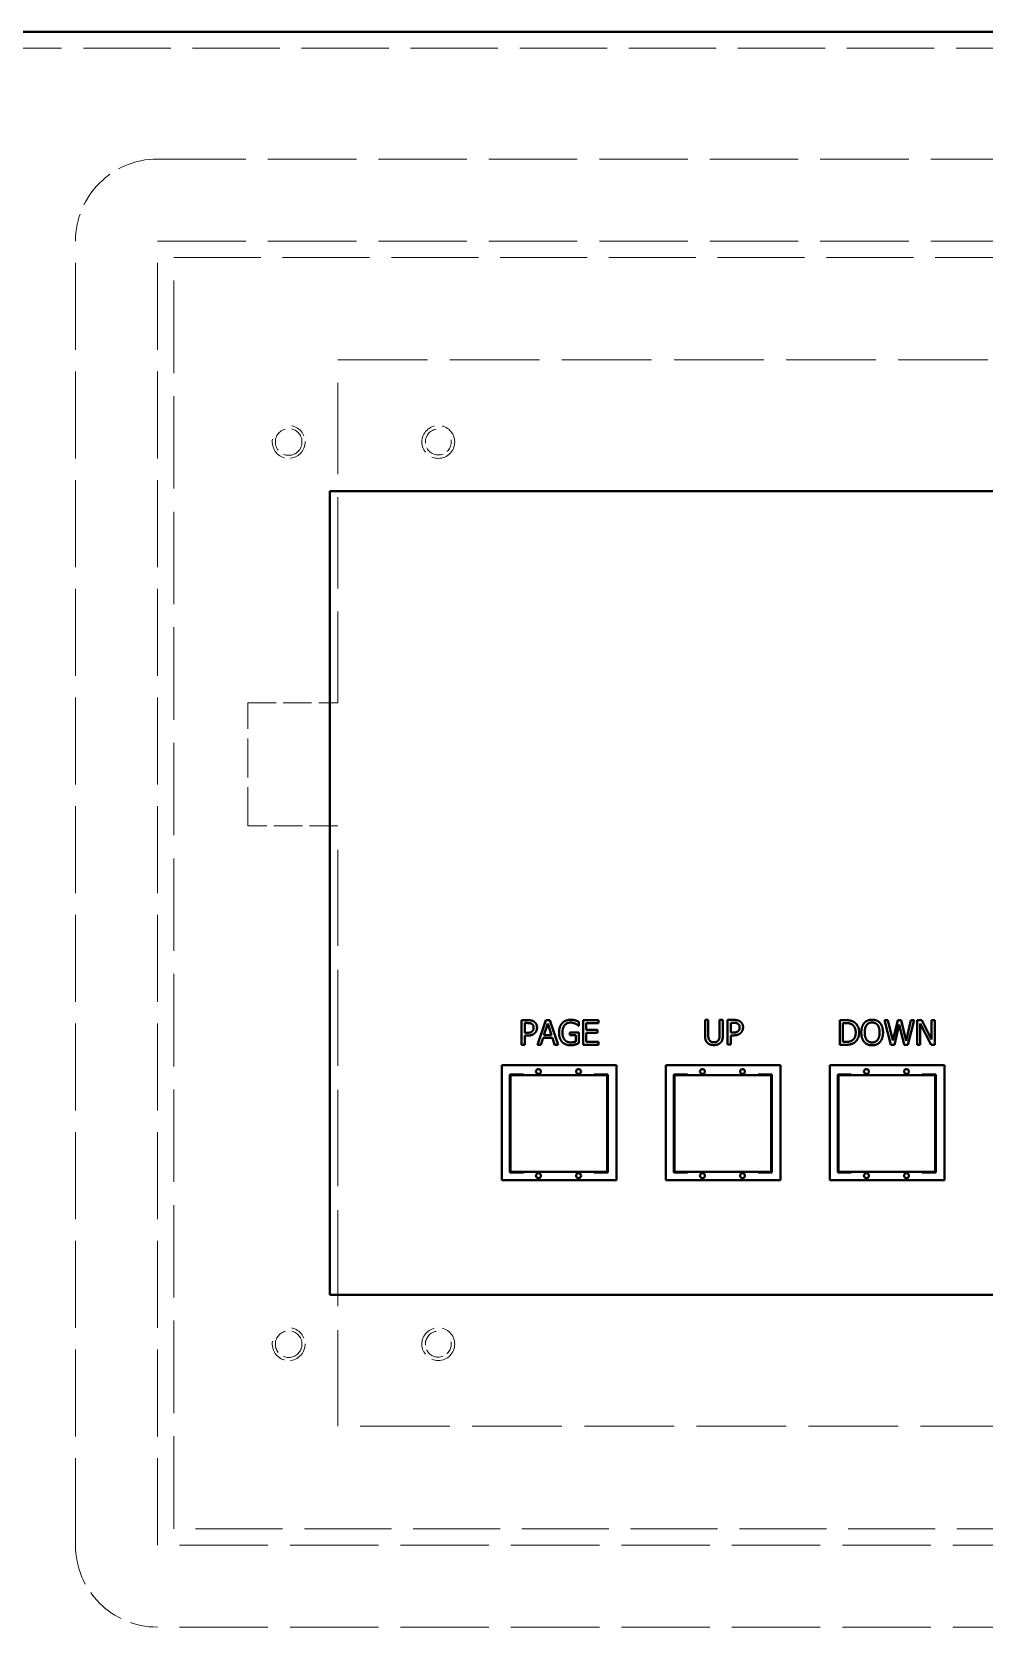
# Model space of a CAD drawing. Header units: millimetres. Extents: x 0 to 5945, y 0 to 4205.
# Drawn here: x 4638.6 to 4754.7, y 1999.8 to 2194.3 of the extents above; entities that cross this region are included whole.
import ezdxf

# ---------------------------------------------------------------- set-up
doc = ezdxf.new("R2010")
doc.units = ezdxf.units.MM
doc.header["$LTSCALE"] = 5
doc.linetypes.add('DASHED', pattern=[0.2067, 0.1654, -0.0413])
doc.layers.add('가려진 것(ISO)', color=2, linetype='DASHED', lineweight=18)
doc.layers.add('가시적인 것(ISO)', color=3, linetype='Continuous', lineweight=40)

msp = doc.modelspace()

# ---------------------------------------------------------------- linework, layer by layer
at = {"layer": '가려진 것(ISO)', "ltscale": 12.873099}
msp.add_line((4934.874, 2192.321), (4628.874, 2192.321), dxfattribs=at)
at = {"layer": '가려진 것(ISO)', "ltscale": 13.036946}
for p, q in [((4653.874, 2178.821), (4909.874, 2178.821)), ((4653.874, 2168.821), (4909.874, 2168.821)), ((4909.874, 2009.821), (4653.874, 2009.821)), ((4909.874, 1999.821), (4653.874, 1999.821))]:
    msp.add_line(p, q, dxfattribs=at)
at = {"layer": '가려진 것(ISO)', "ltscale": 12.820513}
for p, q in [((4643.874, 2009.821), (4643.874, 2168.821)), ((4653.874, 2009.821), (4653.874, 2168.821))]:
    msp.add_line(p, q, dxfattribs=at)
at = {"layer": '가려진 것(ISO)', "ltscale": 12.833244}
for p, q in [((4655.874, 2166.821), (4907.874, 2166.821)), ((4907.874, 2011.821), (4655.874, 2011.821))]:
    msp.add_line(p, q, dxfattribs=at)
at = {"layer": '가려진 것(ISO)', "ltscale": 13.634165}
msp.add_line((4655.874, 2011.821), (4655.874, 2166.821), dxfattribs=at)
at = {"layer": '가려진 것(ISO)', "ltscale": 13.481696}
msp.add_line((4675.874, 2112.521), (4675.874, 2154.321), dxfattribs=at)
at = {"layer": '가려진 것(ISO)', "ltscale": 13.223674}
for p, q in [((4675.874, 2154.321), (4839.874, 2154.321)), ((4839.874, 2024.321), (4675.874, 2024.321))]:
    msp.add_line(p, q, dxfattribs=at)
at = {"layer": '가려진 것(ISO)', "ltscale": 5.71399}
msp.add_line((4664.874, 2097.521), (4664.874, 2112.521), dxfattribs=at)
at = {"layer": '가려진 것(ISO)', "ltscale": 4.190233}
for p, q in [((4664.874, 2112.521), (4675.874, 2112.521)), ((4675.874, 2097.521), (4664.874, 2097.521))]:
    msp.add_line(p, q, dxfattribs=at)
at = {"layer": '가려진 것(ISO)', "ltscale": 14.165457}
msp.add_line((4675.874, 2024.321), (4675.874, 2097.521), dxfattribs=at)
at = {"layer": '가려진 것(ISO)', "ltscale": 3.879783}
for centre in [(4669.874, 2144.321), (4669.874, 2034.321)]:
    msp.add_circle(centre, 1.621, dxfattribs=at)
at = {"layer": '가려진 것(ISO)', "ltscale": 4.786925}
for centre in [(4688.124, 2144.321), (4688.124, 2034.321)]:
    msp.add_circle(centre, 2, dxfattribs=at)
at = {"layer": '가려진 것(ISO)', "ltscale": 5.983681}
for centre, start, end in [((4653.874, 2168.821), 90, 180), ((4653.874, 2009.821), 180, 270)]:
    msp.add_arc(centre, 10, start, end, dxfattribs=at)
at = {"layer": '가려진 것(ISO)', "ltscale": 3.590168}
for centre in [(4669.874, 2144.321), (4669.874, 2034.321)]:
    msp.add_arc(centre, 2, 170, 80, dxfattribs=at)
at = {"layer": '가려진 것(ISO)', "ltscale": 2.839803}
for centre in [(4688.124, 2144.321), (4688.124, 2034.321)]:
    msp.add_arc(centre, 1.582, 100, 10, dxfattribs=at)
at = {"layer": '가시적인 것(ISO)'}
for p, q in [((4936.874, 2194.321), (4626.874, 2194.321)), ((4674.874, 2040.321), (4674.874, 2138.321)), ((4674.874, 2138.321), (4841.374, 2138.321)), ((4698.268, 2073.824), (4699.022, 2073.824)), ((4698.268, 2070.824), (4698.268, 2073.824)), ((4698.667, 2073.478), (4698.997, 2073.478)), ((4698.667, 2072.282), (4698.667, 2073.478)), ((4700.22, 2070.824), (4701.232, 2073.824)), ((4701.006, 2072.003), (4701.468, 2073.415)), ((4701.232, 2073.824), (4701.723, 2073.824)), ((4701.468, 2073.415), (4701.932, 2072.003)), ((4701.723, 2073.824), (4702.734, 2070.824)), ((4705.26, 2073.619), (4705.26, 2073.138)), ((4705.773, 2070.824), (4705.773, 2073.824)), ((4705.773, 2073.824), (4707.65, 2073.824)), ((4706.172, 2073.469), (4706.172, 2072.647)), ((4707.65, 2073.469), (4706.172, 2073.469)), ((4707.65, 2073.824), (4707.65, 2073.469)), ((4720.651, 2073.853), (4721.049, 2073.853)), ((4720.651, 2071.981), (4720.651, 2073.853)), ((4721.049, 2073.853), (4721.049, 2071.981)), ((4722.423, 2073.853), (4722.822, 2073.853)), ((4722.423, 2071.971), (4722.423, 2073.853)), ((4722.822, 2073.853), (4722.822, 2071.981)), ((4723.393, 2073.853), (4724.147, 2073.853)), ((4723.393, 2070.853), (4723.393, 2073.853)), ((4723.792, 2073.508), (4724.122, 2073.508)), ((4723.792, 2072.312), (4723.792, 2073.508)), ((4737.082, 2073.821), (4737.765, 2073.821)), ((4737.082, 2070.821), (4737.082, 2073.821)), ((4737.48, 2073.476), (4737.784, 2073.476)), ((4737.48, 2071.166), (4737.48, 2073.476)), ((4742.549, 2073.821), (4742.96, 2073.821)), ((4743.315, 2070.821), (4742.549, 2073.821)), ((4742.96, 2073.821), (4743.563, 2071.334)), ((4743.563, 2071.334), (4744.161, 2073.821)), ((4744.161, 2073.821), (4744.567, 2073.821)), ((4744.567, 2073.821), (4745.17, 2071.305)), ((4745.17, 2071.305), (4745.771, 2073.821)), ((4746.162, 2073.821), (4745.408, 2070.821)), ((4745.771, 2073.821), (4746.162, 2073.821)), ((4746.519, 2073.821), (4747.086, 2073.821)), ((4746.519, 2070.821), (4746.519, 2073.821)), ((4746.891, 2073.408), (4746.891, 2070.821)), ((4748.219, 2070.821), (4746.891, 2073.408)), ((4747.086, 2073.821), (4748.294, 2071.446)), ((4748.294, 2073.821), (4748.666, 2073.821)), ((4748.294, 2071.446), (4748.294, 2073.821)), ((4748.666, 2073.821), (4748.666, 2070.821)), ((4698.939, 2072.282), (4698.667, 2072.282)), ((4698.667, 2071.942), (4698.667, 2070.824)), ((4699.005, 2071.942), (4698.667, 2071.942)), ((4700.896, 2071.662), (4700.624, 2070.824)), ((4702.041, 2071.662), (4700.896, 2071.662)), ((4701.932, 2072.003), (4701.006, 2072.003)), ((4702.314, 2070.824), (4702.041, 2071.662)), ((4704.183, 2072.333), (4705.272, 2072.333)), ((4704.183, 2071.983), (4704.183, 2072.333)), ((4704.878, 2071.983), (4704.183, 2071.983)), ((4704.878, 2071.208), (4704.878, 2071.983)), ((4705.26, 2073.138), (4705.226, 2073.138)), ((4705.272, 2072.333), (4705.272, 2071.023)), ((4706.172, 2072.647), (4707.55, 2072.647)), ((4706.172, 2072.292), (4706.172, 2071.179)), ((4707.55, 2072.292), (4706.172, 2072.292)), ((4707.55, 2072.647), (4707.55, 2072.292)), ((4724.064, 2072.312), (4723.792, 2072.312)), ((4723.792, 2071.971), (4723.792, 2070.853)), ((4724.13, 2071.971), (4723.792, 2071.971)), ((4744.351, 2073.311), (4743.758, 2070.821)), ((4744.961, 2070.821), (4744.351, 2073.311)), ((4698.667, 2070.824), (4698.268, 2070.824)), ((4700.624, 2070.824), (4700.22, 2070.824)), ((4702.734, 2070.824), (4702.314, 2070.824)), ((4707.65, 2070.824), (4705.773, 2070.824)), ((4706.172, 2071.179), (4707.65, 2071.179)), ((4707.65, 2071.179), (4707.65, 2070.824)), ((4723.792, 2070.853), (4723.393, 2070.853)), ((4737.772, 2070.821), (4737.082, 2070.821)), ((4737.784, 2071.166), (4737.48, 2071.166)), ((4743.758, 2070.821), (4743.315, 2070.821)), ((4745.408, 2070.821), (4744.961, 2070.821)), ((4746.891, 2070.821), (4746.519, 2070.821)), ((4748.666, 2070.821), (4748.219, 2070.821)), ((4695.874, 2054.321), (4695.874, 2068.321)), ((4695.874, 2068.321), (4709.874, 2068.321)), ((4709.874, 2068.321), (4709.874, 2054.321)), ((4715.874, 2054.321), (4715.874, 2068.321)), ((4715.874, 2068.321), (4729.874, 2068.321)), ((4729.874, 2068.321), (4729.874, 2054.321)), ((4735.874, 2054.321), (4735.874, 2068.321)), ((4735.874, 2068.321), (4749.874, 2068.321)), ((4749.874, 2068.321), (4749.874, 2054.321)), ((4696.846, 2067.186), (4696.846, 2055.248)), ((4698.497, 2067.186), (4696.846, 2067.186)), ((4696.915, 2067.117), (4696.915, 2055.317)), ((4708.715, 2067.117), (4696.915, 2067.117)), ((4698.497, 2067.117), (4698.497, 2067.186)), ((4707.133, 2067.186), (4707.133, 2067.117)), ((4708.784, 2067.186), (4707.133, 2067.186)), ((4708.715, 2055.317), (4708.715, 2067.117)), ((4708.784, 2055.248), (4708.784, 2067.186)), ((4716.846, 2067.186), (4716.846, 2055.248)), ((4718.497, 2067.186), (4716.846, 2067.186)), ((4716.915, 2067.117), (4716.915, 2055.317)), ((4728.715, 2067.117), (4716.915, 2067.117)), ((4718.497, 2067.117), (4718.497, 2067.186)), ((4727.133, 2067.186), (4727.133, 2067.117)), ((4728.784, 2067.186), (4727.133, 2067.186)), ((4728.715, 2055.317), (4728.715, 2067.117)), ((4728.784, 2055.248), (4728.784, 2067.186)), ((4736.846, 2067.186), (4736.846, 2055.248)), ((4738.497, 2067.186), (4736.846, 2067.186)), ((4736.915, 2067.117), (4736.915, 2055.317)), ((4748.715, 2067.117), (4736.915, 2067.117)), ((4738.497, 2067.117), (4738.497, 2067.186)), ((4747.133, 2067.186), (4747.133, 2067.117)), ((4748.784, 2067.186), (4747.133, 2067.186)), ((4748.715, 2055.317), (4748.715, 2067.117)), ((4748.784, 2055.248), (4748.784, 2067.186)), ((4709.874, 2054.321), (4695.874, 2054.321)), ((4696.846, 2055.248), (4698.497, 2055.248)), ((4696.915, 2055.317), (4708.715, 2055.317)), ((4698.497, 2055.248), (4698.497, 2055.317)), ((4707.133, 2055.317), (4707.133, 2055.248)), ((4707.133, 2055.248), (4708.784, 2055.248)), ((4729.874, 2054.321), (4715.874, 2054.321)), ((4716.846, 2055.248), (4718.497, 2055.248)), ((4716.915, 2055.317), (4728.715, 2055.317)), ((4718.497, 2055.248), (4718.497, 2055.317)), ((4727.133, 2055.317), (4727.133, 2055.248)), ((4727.133, 2055.248), (4728.784, 2055.248)), ((4749.874, 2054.321), (4735.874, 2054.321)), ((4736.846, 2055.248), (4738.497, 2055.248)), ((4736.915, 2055.317), (4748.715, 2055.317)), ((4738.497, 2055.248), (4738.497, 2055.317)), ((4747.133, 2055.317), (4747.133, 2055.248)), ((4747.133, 2055.248), (4748.784, 2055.248)), ((4841.374, 2040.321), (4674.874, 2040.321))]:
    msp.add_line(p, q, dxfattribs=at)
for centre in [(4700.338, 2067.567), (4705.228, 2067.567), (4720.338, 2067.567), (4725.228, 2067.567), (4740.338, 2067.567), (4745.228, 2067.567), (4700.338, 2054.867), (4705.228, 2054.867), (4720.338, 2054.867), (4725.228, 2054.867), (4740.338, 2054.867), (4745.228, 2054.867)]:
    msp.add_circle(centre, 0.3, dxfattribs=at)
for points in [[(4698.997, 2073.478), (4699.185, 2073.478), (4699.438, 2073.427), (4699.532, 2073.364)], [(4699.022, 2073.824), (4699.289, 2073.824), (4699.664, 2073.736), (4699.807, 2073.636)], [(4699.807, 2073.636), (4699.975, 2073.522), (4700.164, 2073.17), (4700.164, 2072.919)], [(4702.848, 2072.326), (4702.848, 2072.688), (4703.053, 2073.262), (4703.242, 2073.466)], [(4703.242, 2073.466), (4703.425, 2073.663), (4703.959, 2073.877), (4704.278, 2073.877)], [(4704.232, 2073.532), (4703.799, 2073.532), (4703.264, 2072.88), (4703.264, 2072.338)], [(4704.847, 2073.391), (4704.725, 2073.452), (4704.412, 2073.532), (4704.232, 2073.532)], [(4704.278, 2073.877), (4704.431, 2073.877), (4704.708, 2073.833), (4704.835, 2073.794)], [(4704.835, 2073.794), (4704.937, 2073.765), (4705.185, 2073.658), (4705.26, 2073.619)], [(4705.226, 2073.138), (4705.151, 2073.204), (4704.993, 2073.323), (4704.847, 2073.391)], [(4724.122, 2073.508), (4724.309, 2073.508), (4724.562, 2073.457), (4724.657, 2073.393)], [(4724.147, 2073.853), (4724.414, 2073.853), (4724.788, 2073.765), (4724.932, 2073.666)], [(4724.657, 2073.393), (4724.767, 2073.32), (4724.874, 2073.092), (4724.874, 2072.936)], [(4724.932, 2073.666), (4725.1, 2073.551), (4725.289, 2073.199), (4725.289, 2072.948)], [(4737.765, 2073.821), (4738.188, 2073.821), (4738.669, 2073.695), (4738.839, 2073.583)], [(4737.784, 2073.476), (4738.054, 2073.476), (4738.416, 2073.391), (4738.577, 2073.296)], [(4738.839, 2073.583), (4739.129, 2073.391), (4739.447, 2072.756), (4739.447, 2072.319)], [(4739.71, 2072.321), (4739.71, 2072.698), (4739.897, 2073.272), (4740.07, 2073.478)], [(4740.07, 2073.478), (4740.245, 2073.678), (4740.733, 2073.884), (4741.035, 2073.884)], [(4740.371, 2073.228), (4740.495, 2073.388), (4740.821, 2073.539), (4741.037, 2073.539)], [(4741.035, 2073.884), (4741.341, 2073.884), (4741.832, 2073.67), (4742.002, 2073.478)], [(4741.037, 2073.539), (4741.246, 2073.539), (4741.582, 2073.384), (4741.701, 2073.228)], [(4742.002, 2073.478), (4742.173, 2073.279), (4742.362, 2072.696), (4742.362, 2072.321)], [(4699.579, 2072.462), (4699.481, 2072.36), (4699.182, 2072.282), (4698.939, 2072.282)], [(4699.902, 2072.253), (4699.746, 2072.1), (4699.326, 2071.942), (4699.005, 2071.942)], [(4699.532, 2073.364), (4699.642, 2073.291), (4699.749, 2073.063), (4699.749, 2072.907)], [(4699.749, 2072.907), (4699.749, 2072.764), (4699.668, 2072.552), (4699.579, 2072.462)], [(4700.164, 2072.919), (4700.164, 2072.725), (4700.026, 2072.375), (4699.902, 2072.253)], [(4703.24, 2071.157), (4703.05, 2071.356), (4702.848, 2071.944), (4702.848, 2072.326)], [(4703.264, 2072.338), (4703.264, 2072.037), (4703.405, 2071.585), (4703.539, 2071.429)], [(4703.539, 2071.429), (4703.668, 2071.273), (4704.032, 2071.111), (4704.261, 2071.111)], [(4720.938, 2071.067), (4720.78, 2071.222), (4720.651, 2071.66), (4720.651, 2071.981)], [(4721.049, 2071.981), (4721.049, 2071.772), (4721.103, 2071.49), (4721.178, 2071.376)], [(4722.294, 2071.376), (4722.369, 2071.49), (4722.423, 2071.769), (4722.423, 2071.971)], [(4722.822, 2071.981), (4722.822, 2071.667), (4722.695, 2071.22), (4722.535, 2071.067)], [(4724.703, 2072.491), (4724.606, 2072.389), (4724.307, 2072.312), (4724.064, 2072.312)], [(4725.027, 2072.282), (4724.871, 2072.129), (4724.45, 2071.971), (4724.13, 2071.971)], [(4724.874, 2072.936), (4724.874, 2072.793), (4724.793, 2072.581), (4724.703, 2072.491)], [(4725.289, 2072.948), (4725.289, 2072.754), (4725.151, 2072.404), (4725.027, 2072.282)], [(4738.577, 2073.296), (4738.803, 2073.158), (4739.032, 2072.669), (4739.032, 2072.324)], [(4739.032, 2072.324), (4739.032, 2071.974), (4738.822, 2071.507), (4738.613, 2071.366)], [(4739.447, 2072.319), (4739.447, 2071.908), (4739.114, 2071.247), (4738.835, 2071.062)], [(4740.067, 2071.166), (4739.895, 2071.366), (4739.71, 2071.952), (4739.71, 2072.321)], [(4740.126, 2072.321), (4740.126, 2072.613), (4740.252, 2073.075), (4740.371, 2073.228)], [(4741.037, 2071.103), (4740.621, 2071.103), (4740.126, 2071.73), (4740.126, 2072.321)], [(4741.946, 2072.321), (4741.946, 2071.73), (4741.453, 2071.103), (4741.037, 2071.103)], [(4741.701, 2073.228), (4741.818, 2073.077), (4741.946, 2072.618), (4741.946, 2072.321)], [(4742.362, 2072.321), (4742.362, 2071.957), (4742.177, 2071.366), (4742.002, 2071.166)], [(4704.275, 2070.765), (4703.957, 2070.765), (4703.429, 2070.96), (4703.24, 2071.157)], [(4704.261, 2071.111), (4704.429, 2071.111), (4704.764, 2071.159), (4704.878, 2071.208)], [(4704.83, 2070.853), (4704.681, 2070.809), (4704.443, 2070.765), (4704.275, 2070.765)], [(4705.272, 2071.023), (4705.197, 2070.989), (4704.939, 2070.884), (4704.83, 2070.853)], [(4721.735, 2070.79), (4721.47, 2070.79), (4721.076, 2070.928), (4720.938, 2071.067)], [(4721.178, 2071.376), (4721.258, 2071.254), (4721.536, 2071.13), (4721.735, 2071.13)], [(4721.735, 2071.13), (4721.922, 2071.13), (4722.214, 2071.254), (4722.294, 2071.376)], [(4722.535, 2071.067), (4722.391, 2070.926), (4722.012, 2070.79), (4721.735, 2070.79)], [(4738.835, 2071.062), (4738.606, 2070.918), (4738.137, 2070.821), (4737.772, 2070.821)], [(4738.613, 2071.366), (4738.45, 2071.252), (4738.049, 2071.166), (4737.784, 2071.166)], [(4741.035, 2070.758), (4740.731, 2070.758), (4740.245, 2070.965), (4740.067, 2071.166)], [(4742.002, 2071.166), (4741.818, 2070.957), (4741.329, 2070.758), (4741.035, 2070.758)]]:
    msp.add_open_spline(points, degree=2, dxfattribs=at)

doc.saveas('drawing.dxf')
